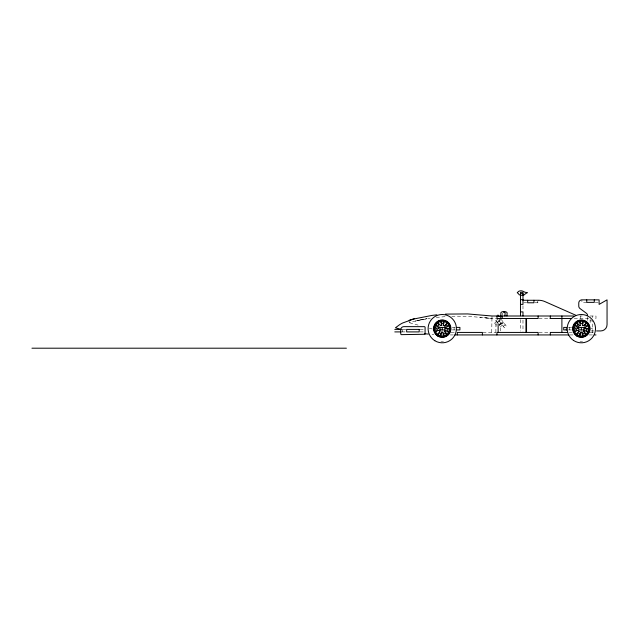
<?xml version="1.0" encoding="UTF-8"?>
<svg xmlns="http://www.w3.org/2000/svg" width="639" height="639" viewBox="0 0 639 639"><rect width="100%" height="100%" fill="white"/><g stroke="black" fill="none" stroke-linecap="round" stroke-linejoin="round"><path stroke-width="0.48" stroke-dasharray="3.19 2.4" d="M587.608 320.371L587.608 316.664M502.741 313.094L502.733 314.963M491.718 332.424L491.998 316.001L491.998 318.51L497.014 318.51M495.888 332.424L495.888 320.658L497.893 319.157L504.371 327.799L506.384 326.297L501.391 319.636M496.639 321.665L494.634 323.166L496.838 326.114M498.66 320.179L500.656 318.653M497.078 322.248L499.027 320.658M499.163 320.85L501.176 319.348M497.39 322.663L501.407 319.66M495.76 324.676L496.767 323.917M498.899 324.676L502.909 321.665M501.136 323.486L503.149 321.976M501.216 323.59L499.211 325.091L500.401 326.681L500.401 331.465M499.275 325.179L501.28 323.669M503.652 322.655L501.647 324.157L503.668 322.671M500.401 326.681L502.406 325.179M503.244 326.297L505.257 324.796M408.808 320.419L409.639 322.783L412.227 321.936A81.457 81.457 0 0 1 417.011 320.65M417.003 320.65L430.239 318.198M436.285 317.431L446.621 316.545M443.482 341.817L440.95 341.809M582.584 341.817L580.052 341.809M451.797 316.305L452.731 316.273A186.652 186.652 0 0 1 458.075 316.209L474.242 316.824L491.718 318.494L479.753 317.271M586.746 302.367L581.905 302.367L581.905 299.859M595.236 302.367L598.136 302.367M523.86 302.782L526.728 302.782M534.867 302.782L538.605 302.782L538.605 300.274M579.908 316.001L582.225 316.001M590.116 316.001L595.979 316.001L595.979 318.51L593.495 318.51M538.933 318.51L548.957 318.51M574.245 318.51L590.116 318.51L590.116 323.725M590.116 320.898L592.625 320.898L592.625 334.932L589.206 334.932M452.236 327.4L455.184 327.4M568.438 327.4L572.32 327.4M590.955 328.43L592.625 328.43M402.586 329.397L405.909 329.397M420.182 329.397L423.25 329.397M452.236 329.916L455.184 329.916M568.438 329.916L571.386 329.916M590.74 330.938L594.621 330.938M401.851 331.905L405.909 331.905M420.182 331.905L423.25 331.905M451.038 332.424L454.545 332.424M482.916 332.424L496.104 332.424M539.06 332.424L549.013 332.424M569.261 332.424L572.248 332.424M590.116 332.424L593.495 332.424M450.255 334.932L453.363 334.932M569.812 334.932L573.774 334.932M485.608 317.831L491.718 318.494M409.639 322.783L418.114 325.107M429.4 328.206L432.22 328.981M495.888 320.658L498.708 324.42M592.625 316.001L592.625 317.671M580.707 316.001L580.707 318.51M569.525 327.4L569.525 329.916M537.247 301.113L537.247 302.782M522.982 305.785L522.982 310.49M522.982 320.107L522.982 331.393M520.473 319.596L520.473 331.138M454.097 327.4L454.097 329.916M402.626 329.397L402.626 331.905M433.945 334.548A192.043 192.043 0 0 1 432.052 334.413M420.813 319.812L415.23 321.09L427.06 318.677L420.813 319.812"/><path stroke-width="0.96" d="M583.846 331.218L586.131 334.181L586.634 334.021A1.989 1.989 0 0 1 587.664 332.767L587.72 332.24L584.685 330.523L583.862 331.202L583.87 327.4L578.854 327.4L578.854 329.916L583.87 329.916M440.431 325.602C442.5 325.411 440.918 320.938 439.848 321.521A1.989 1.989 0 0 1 438.362 322.224L438.082 322.671L440.415 325.61A3.546 3.546 0 0 1 441.789 325.139M504.906 315.993L505.145 312.759A6.278 3.77 -90 0 0 500.896 312.663L500.728 318.51M409.128 320.307L411.859 319.428M506.935 315.993L507.15 312.759A6.278 3.77 -90 0 0 503.42 312.183M412.227 319.316L431.828 315.442A207.052 207.052 0 0 1 436.82 314.851M414.543 318.677L402.706 322.975A41.687 41.687 0 0 0 399.702 324.644L395.485 327.743L400.661 329.397M445.431 314.108L467.716 313.933L491.998 316.001L573.83 316.001M520.473 293.613L522.982 293.613M520.473 294.867L519.219 294.867A4.976 4.976 0 0 0 517.223 292.758L518.509 291.472A4.058 4.058 0 0 1 519.571 290.985L520.985 290.801A5.272 5.272 0 0 1 522.247 290.993A5.136 5.136 0 0 1 523.006 291.264L524.339 291.943A6.981 6.981 0 0 0 525.194 292.271L527.391 292.678A9.737 9.737 0 0 0 524.236 294.867L522.982 294.867M520.473 295.33L522.982 295.33M520.473 299.651L522.982 299.651M522.982 300.274L538.605 300.274A15.679 15.679 0 0 1 544.947 301.608L575.707 315.203M520.473 304.372L522.982 304.372L522.982 292.358L520.473 292.358L520.473 315.746M520.473 311.896L522.982 311.896L522.982 316.001M550.051 318.51L571.25 318.51M457.005 327.4L459.912 327.4L459.912 329.916L457.005 329.916M566.609 327.4L563.702 327.4L563.702 329.916L566.609 329.916M394.79 329.397L401.108 329.397M439.752 329.916L444.768 329.916L444.768 327.4L439.752 327.4C441.517 328.789 438.378 335.347 436.86 333.909A1.989 1.989 0 0 0 435.854 332.607C434.991 331.497 439.185 329.125 439.736 331.218M596.562 330.938L600.78 330.938A6.27 6.27 0 0 0 607.05 324.668L607.05 299.859L599.11 304.404L599.11 299.859L581.905 299.859A3.139 3.139 0 0 0 578.766 302.998L578.766 306.049A3.139 3.139 0 0 0 580.044 308.573L586.33 313.206A3.139 3.139 0 0 1 587.568 315.243M394.79 331.905L401.108 331.905M567.264 332.424L550.307 332.424L550.307 334.932M454.96 334.932L568.822 334.932M594.645 334.932L595.979 334.932M496.886 334.932L497.014 332.424L538.126 332.424L538.126 334.932M31.95 348.199L346.41 348.199M582.536 325.275C584.014 326.912 586.618 322.791 585.42 322.32A1.989 1.989 0 0 1 583.966 321.601L583.439 321.657L582.536 325.275A3.546 3.546 0 0 1 583.135 325.586M497.941 315.027L499.163 316.656M566.266 328.646L566.33 330.051M594.27 299.859L594.27 302.367L586.746 302.367L586.746 299.859M581.362 327.4L581.362 329.916M561.897 316.001L561.897 332.424M550.307 316.001L550.315 318.51M538.126 316.001L538.126 318.51L497.014 318.51L497.014 316.001M533.932 300.274L533.932 302.782L527.662 302.782L527.662 300.274M526.544 318.51L526.544 332.424M525.953 318.51L525.953 332.424M502.238 316.001L502.238 318.51M498.14 323.669L498.14 332.424M482.397 334.932L482.397 332.424L457.308 332.424L457.308 334.932M442.26 327.4L442.26 329.916M400.741 329.397L400.749 334.085L401.26 334.644L425.055 334.261L425.095 327.216L424.639 326.665L403.88 326.641A3.139 3.139 0 0 0 400.741 329.78M445.487 330.131A3.546 3.546 0 0 1 444.393 331.497M443.075 332.112A3.546 3.546 0 0 1 441.094 332.008M439.912 331.322A3.546 3.546 0 0 1 439.041 330.163M438.713 328.781A3.546 3.546 0 0 1 439.185 326.88M443.123 325.219A3.546 3.546 0 0 1 445.798 328.877M584.589 330.131A3.546 3.546 0 0 1 583.774 331.258M582.528 332.008A3.546 3.546 0 0 1 580.5 332.096M579.293 331.545A3.546 3.546 0 0 1 578.151 330.163M577.816 328.781A3.546 3.546 0 0 1 580.547 325.203M584.405 326.833A3.546 3.546 0 0 1 584.901 328.877M428.266 334.085A192.043 192.043 0 0 1 424.48 333.686M443.514 321.457L443.139 321.161A1.989 1.989 0 0 1 441.445 321.177L441.006 321.457L441.445 323.438A1.518 1.518 0 0 0 443.067 323.438L443.506 321.529M582.616 321.457L582.217 321.161A1.989 1.989 0 0 1 580.547 321.177L580.108 321.457L580.555 323.438A1.518 1.518 0 0 0 582.169 323.438L582.608 321.529M443.746 333.862L444.249 335.691L444.768 335.747A1.989 1.989 0 0 1 446.238 335.044L446.509 334.596L445.255 333.007A1.518 1.518 0 0 0 443.793 333.71L443.746 333.83M582.848 333.862L583.359 335.691L583.878 335.747A1.989 1.989 0 0 1 585.34 335.044L585.62 334.596L584.429 333.023A1.518 1.518 0 0 0 582.896 333.71L582.848 333.83M435.143 331.162L435.542 331.481L437.356 330.611A1.518 1.518 0 0 0 436.996 329.029L434.959 329.037L434.792 329.532A1.989 1.989 0 0 1 435.151 331.114L435.143 331.138M574.245 331.162L574.645 331.481L576.458 330.611A1.518 1.518 0 0 0 576.098 329.029L574.062 329.037L573.894 329.532A1.989 1.989 0 0 1 574.253 331.114L574.253 331.138M445.83 324.716L445.83 324.772A1.518 1.518 0 0 0 446.845 326.042L448.666 325.147L448.61 324.628A1.989 1.989 0 0 1 447.596 323.358L447.124 323.174L445.83 324.692M584.933 324.716L584.933 324.772A1.518 1.518 0 0 0 585.947 326.042L587.776 325.147L587.712 324.628A1.989 1.989 0 0 1 586.706 323.358L586.211 323.19L584.933 324.716M437.979 334.708L438.282 335.044A1.989 1.989 0 0 1 439.744 335.747L440.263 335.691L440.726 333.71A1.518 1.518 0 0 0 439.265 333.007L437.979 334.684M577.081 334.708L577.384 335.044A1.989 1.989 0 0 1 578.846 335.747L579.365 335.691L579.829 333.71A1.518 1.518 0 0 0 578.367 333.007L577.081 334.684M449.401 326.225L449.401 326.241A1.989 1.989 0 0 0 449.736 327.879L449.616 328.35L446.094 328.518L445.647 327.559L449.025 325.922L449.401 326.225M449.792 329.341L447.548 329.013A1.518 1.518 0 0 0 447.164 330.611L449.001 331.481L449.369 331.114A1.989 1.989 0 0 1 449.728 329.532L449.784 329.404M588.511 326.225L588.511 326.241A1.989 1.989 0 0 0 588.846 327.879L588.703 328.358L585.196 328.518L584.749 327.559L588.128 325.922L588.511 326.225M588.894 329.341L586.626 329.029A1.518 1.518 0 0 0 586.267 330.611L588.104 331.481L588.471 331.114A1.989 1.989 0 0 1 588.831 329.532L588.886 329.404M434.736 327.863L438.729 328.182L438.761 327.136L435.558 325.754L435.183 326.114A1.989 1.989 0 0 1 434.8 327.695L434.736 327.839M573.838 327.863L577.832 328.182L577.864 327.136L574.669 325.754L574.285 326.114A1.989 1.989 0 0 1 573.902 327.695L573.838 327.839M443.338 325.019C444.464 327.256 447.572 322.887 446.334 322.328A1.989 1.989 0 0 1 444.856 321.601L444.337 321.657L443.338 325.003M435.734 324.884L437.675 326.042A1.518 1.518 0 0 0 438.681 324.772L437.443 323.222L436.916 323.358A1.989 1.989 0 0 1 435.902 324.628L435.742 324.868M448.738 332.48L448.602 332.743A1.989 1.989 0 0 0 447.532 334.021L447.052 334.197L444.768 331.178L445.559 330.515L448.73 332.504M574.844 324.884L576.777 326.042A1.518 1.518 0 0 0 577.792 324.772L576.514 323.19L576.027 323.358A1.989 1.989 0 0 1 575.012 324.628L574.844 324.868M578.854 331.314L576.458 334.061L575.963 333.909A1.989 1.989 0 0 0 574.956 332.607C574.054 331.593 578.431 329.029 578.854 331.314M577.161 322.511L579.19 325.547L580.212 325.283L579.461 321.609L578.942 321.537A1.989 1.989 0 0 1 577.464 322.224L577.169 322.463M443.426 335.866L443.043 336.17A1.989 1.989 0 0 0 441.349 336.122L440.918 335.882L441.805 332.2L442.867 332.4L443.418 335.89M582.528 335.866L582.121 336.162A1.989 1.989 0 0 0 580.46 336.122L580.02 335.882L580.907 332.2L581.969 332.4L582.528 335.89M419.192 329.397L406.652 329.397L406.652 331.905L419.192 331.905L419.192 329.397M434.839 340.715A14.154 14.154 0 0 0 456.406 329.053A14.154 14.154 0 0 0 435.526 316.209A14.154 14.154 0 0 0 434.839 340.715M437.459 335.898A8.69 8.69 0 0 0 450.934 329.197A8.69 8.69 0 0 0 438.386 320.874A8.69 8.69 0 0 0 437.459 335.898M573.542 340.459A14.154 14.154 0 0 0 595.492 329.532A14.154 14.154 0 0 0 575.06 315.986A14.154 14.154 0 0 0 573.542 340.459M576.562 335.898A8.69 8.69 0 0 0 590.037 329.197A8.69 8.69 0 0 0 577.488 320.874A8.69 8.69 0 0 0 576.562 335.898M576.729 335.643A8.379 8.379 0 0 0 589.725 329.173A8.379 8.379 0 0 0 577.632 321.161A8.379 8.379 0 0 0 576.729 335.643M437.627 335.643A8.379 8.379 0 0 0 450.623 329.173A8.379 8.379 0 0 0 438.53 321.161A8.379 8.379 0 0 0 437.627 335.643"/></g></svg>
